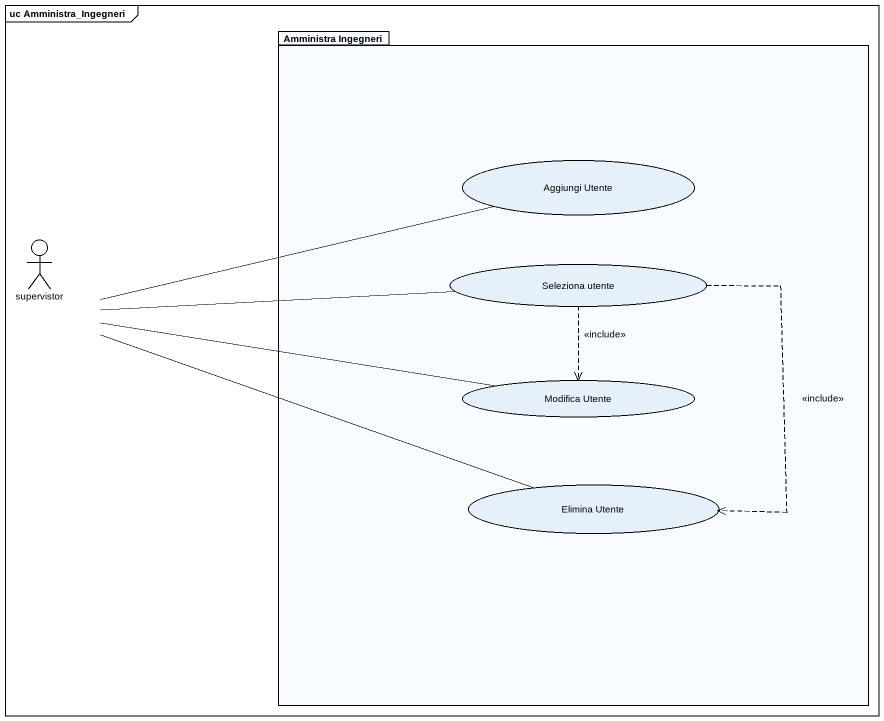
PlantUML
@startuml
mainframe uc Amministra_Ingegneri
package "Amministra Ingegneri" as Amministra_Ingegneri {
  usecase "Aggiungi Utente" as Aggiungi_Utente
  usecase "Seleziona utente" as Seleziona_utente
  usecase "Modifica Utente" as Modifica_Utente
  usecase "Elimina Utente" as Elimina_Utente
}
actor supervistor
supervistor -right- Aggiungi_Utente
supervistor -right- Seleziona_utente
supervistor -right- Modifica_Utente
supervistor -right- Elimina_Utente
Seleziona_utente ..> Modifica_Utente : <<include>>
Seleziona_utente ..> Elimina_Utente : <<include>>
@enduml
